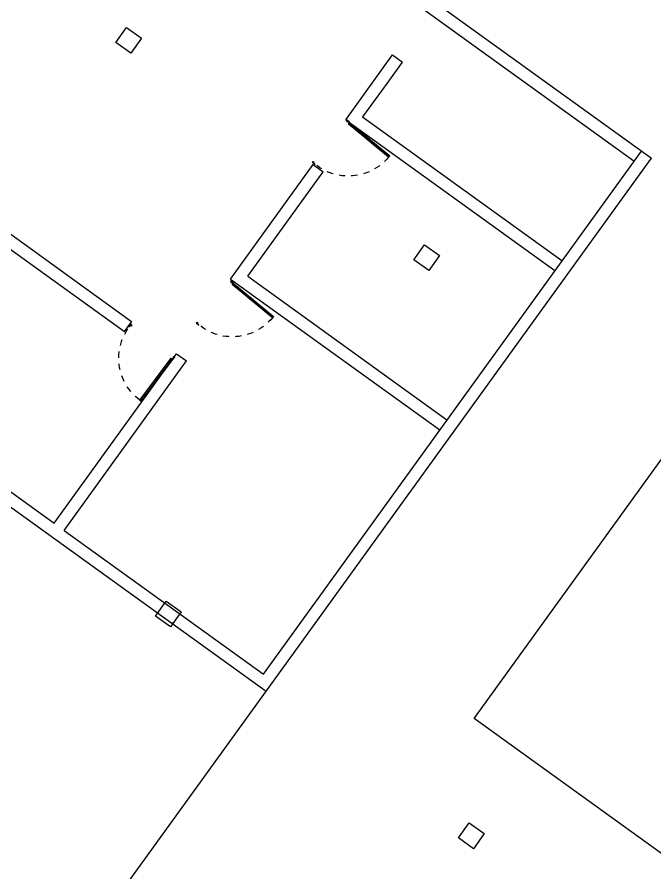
# Model space of a CAD drawing. Header units: metres. Extents: x 141303 to 146299, y 125960 to 127091.
# Drawn here: x 144644.7 to 144655.08, y 126067.07 to 126081 of the extents above; entities that cross this region are included whole.
import ezdxf

# ---------------------------------------------------------------- set-up
doc = ezdxf.new("R2010")
doc.units = ezdxf.units.M
doc.header["$MEASUREMENT"] = 0
doc.linetypes.add('C08_MUROS SERVICIOS$0$HIDDE100', pattern=[0.16, 0.1, -0.06])
doc.layers.add('FURNITURE', color=6, linetype='Continuous')
doc.layers.add('new column', color=4, linetype='Continuous', lineweight=25)
doc.layers.add('NVMI_WALL', color=7, linetype='Continuous', lineweight=30)
doc.layers.get('0').off()

# ---------------------------------------------------------------- blocks, each defined once
blk = doc.blocks.new('C08_MUROS SERVICIOS$0$DOOR 1.20')
at = {"linetype": 'C08_MUROS SERVICIOS$0$HIDDE100'}
blk.add_lwpolyline([(187.586, 86.339, -0.424767), (188.786, 87.579)], format="xyb", dxfattribs=at)
at = {"linetype": 'ByBlock'}
blk.add_lwpolyline([(188.826, 86.379), (188.826, 87.579), (188.786, 87.579), (188.786, 86.379), (188.826, 86.379)], dxfattribs=at)
for points in [[(188.826, 87.559), (188.786, 87.559), (188.786, 87.579), (188.826, 87.579)], [(188.821, 87.41), (188.791, 87.41), (188.791, 87.419), (188.821, 87.419)], [(188.796, 87.419), (188.816, 87.419), (188.816, 87.41), (188.796, 87.41)], [(188.791, 86.999), (188.821, 86.999), (188.821, 86.919), (188.791, 86.919)], [(188.821, 86.469), (188.791, 86.469), (188.791, 86.479), (188.821, 86.479)], [(188.796, 86.479), (188.816, 86.479), (188.816, 86.469), (188.796, 86.469)], [(188.826, 86.379), (188.786, 86.379), (188.786, 86.399), (188.826, 86.399)]]:
    blk.add_lwpolyline(points, close=True)
blk.add_lwpolyline([(188.821, 86.399), (188.821, 87.559), (188.791, 87.559), (188.791, 86.399)], close=True, dxfattribs=at)
for points in [[(187.576, 86.379), (187.576, 86.309), (187.606, 86.309), (187.606, 86.339), (187.586, 86.339), (187.586, 86.379), (187.576, 86.379)], [(188.836, 86.379), (188.836, 86.309), (188.806, 86.309), (188.806, 86.339), (188.826, 86.339), (188.826, 86.379), (188.836, 86.379)]]:
    blk.add_lwpolyline(points)

msp = doc.modelspace()

# ---------------------------------------------------------------- linework, layer by layer
at = {"layer": 'new column'}
for p, q in [((144646.30323, 126080.58203), (144646.47717, 126080.82646)), ((144646.47717, 126080.82646), (144646.7216, 126080.65252)), ((144646.54766, 126080.40809), (144646.30323, 126080.58203)), ((144646.7216, 126080.65252), (144646.54766, 126080.40809)), ((144651.15113, 126077.0451), (144651.32507, 126077.28953)), ((144651.32507, 126077.28953), (144651.56949, 126077.11559)), ((144651.56949, 126077.11559), (144651.39555, 126076.87117)), ((144651.39555, 126076.87117), (144651.15113, 126077.0451)), ((144646.95067, 126071.24994), (144647.1246, 126071.49437)), ((144647.1246, 126071.49437), (144647.36903, 126071.32043)), ((144647.19509, 126071.076), (144646.95067, 126071.24994)), ((144647.36903, 126071.32043), (144647.19509, 126071.076)), ((144651.87912, 126067.64098), (144652.05306, 126067.88541)), ((144652.05306, 126067.88541), (144652.29749, 126067.71147)), ((144652.12355, 126067.46704), (144651.87912, 126067.64098)), ((144652.29749, 126067.71147), (144652.12355, 126067.46704))]:
    msp.add_line(p, q, dxfattribs=at)
at = {"layer": 'NVMI_WALL'}
for p, q in [((144652.13309, 126069.58532), (144663.11275, 126084.77103)), ((144632.36424, 126081.83943), (144648.75122, 126070.02809)), ((144651.45111, 126081.27183), (144655.02055, 126078.69906)), ((144651.33392, 126081.10975), (144654.73284, 126078.6599)), ((144650.0449, 126079.32694), (144650.8066, 126080.38042)), ((144650.8066, 126080.38042), (144650.96884, 126080.26348)), ((144650.73448, 126079.93933), (144650.96884, 126080.26348)), ((144650.32433, 126079.37207), (144650.73448, 126079.93933)), ((144650.0449, 126079.32694), (144653.44646, 126076.87518)), ((144650.32049, 126079.37483), (144653.5634, 126077.03742)), ((144648.70615, 126070.30711), (144654.8583, 126078.816)), ((144643.25444, 126062.42562), (144655.02055, 126078.69906)), ((144648.16996, 126076.73375), (144649.51757, 126078.5976)), ((144648.44939, 126076.77888), (144649.67982, 126078.48066)), ((144649.51757, 126078.5976), (144649.67982, 126078.48066)), ((144644.53288, 126077.50624), (144646.56097, 126076.04444)), ((144644.57794, 126077.22722), (144646.44379, 126075.88237)), ((144648.16996, 126076.73375), (144651.57536, 126074.27922)), ((144648.44939, 126076.77888), (144651.6923, 126074.44147)), ((144646.44379, 126075.88237), (144646.56175, 126076.04552)), ((144645.29896, 126072.76293), (144647.29108, 126075.51819)), ((144647.29108, 126075.51819), (144647.45333, 126075.40125)), ((144645.46121, 126072.64599), (144647.45333, 126075.40125)), ((144642.703, 126074.63404), (144645.29896, 126072.76293)), ((144645.46121, 126072.64599), (144648.70639, 126070.30694)), ((144647.22734, 126071.12646), (144647.24082, 126071.1451)), ((144660.78546, 126063.3489), (144652.13309, 126069.58532))]:
    msp.add_line(p, q, dxfattribs=at)

# ---------------------------------------------------------------- block references
at = {"layer": 'FURNITURE', "yscale": 0.7088458887546228, "zscale": 0.7088458887546228}
for p, xscale, rotation in [((144517.67683, 126015.03744), -0.7088458887546228, 230.4614996150227), ((144515.78772, 126012.4231), -0.7088458887546228, 230.4614996150227), ((144576.8022, 126204.67533), -0.708845888754623, 143.1670398198667)]:
    msp.add_blockref('C08_MUROS SERVICIOS$0$DOOR 1.20', p, dxfattribs=dict(at, xscale=xscale, rotation=rotation))

doc.saveas('drawing.dxf')
